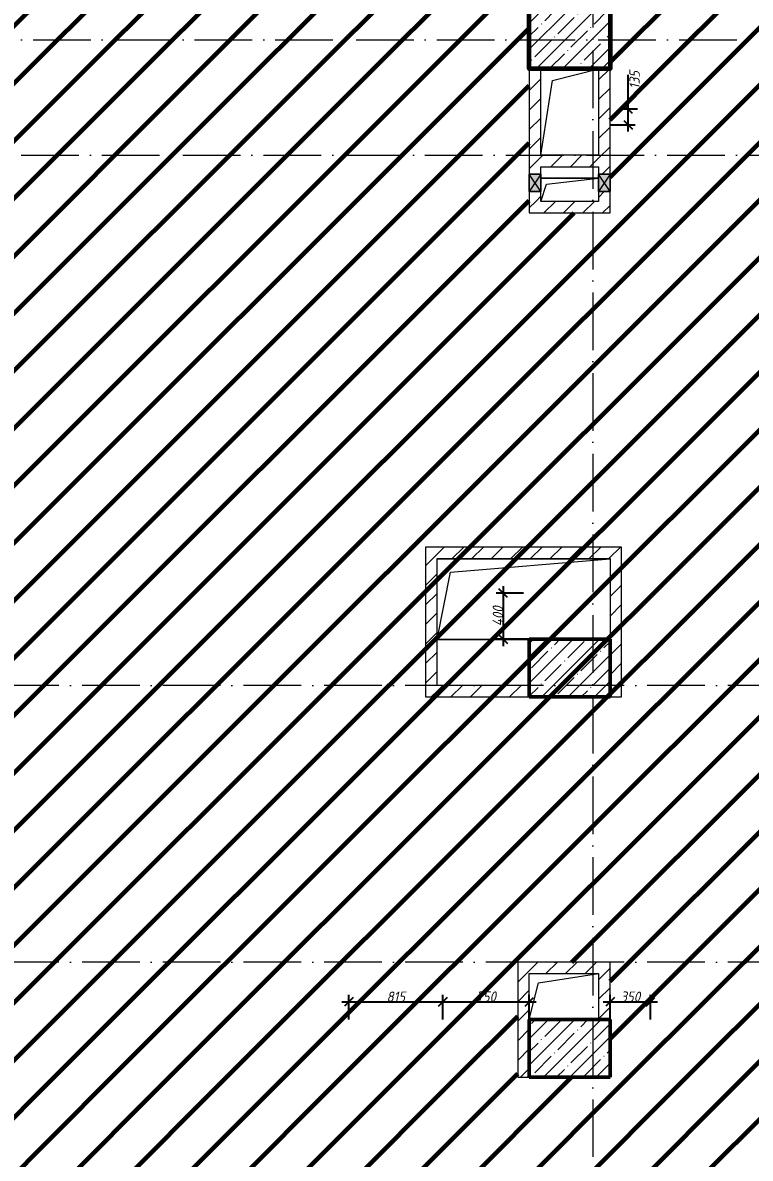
# Model space of a CAD drawing. Header units: millimetres. Extents: x -606178 to 312196, y -19338 to 632709.
# Drawn here: x -56557 to -50249, y 517672 to 527525 of the extents above; entities that cross this region are included whole.
import ezdxf

# ---------------------------------------------------------------- set-up
doc = ezdxf.new("R2010")
doc.units = ezdxf.units.MM
doc.linetypes.add('50_200_ШТРИХ_1Т_ш5_п1_п1_', pattern=[700, 500, -100, 0, -100])
for name, color, linetype, lineweight in [('6.4.1) Окр пт с инж. ПТ2.16', 3, 'Continuous', 60), ('6.4.3) Окр пт с инж. ПТ2.3', 150, 'Continuous', 60), ('A-____-____-DIMS', 7, 'Continuous', 9), ('A-DETL-GENF-OTLN', 7, 'Continuous', 9), ('A-FLOR-____-OTLN', 7, 'Continuous', 9), ('A-GENM-____-OTLN', 7, 'Continuous', 9), ('A-GLAZ-____-OTLN', 7, 'Continuous', 9), ('A-WALL-____-PATT-1', 7, 'Continuous', 9), ('A-WALL-FNSH-MCUT-1', 7, 'Continuous', 9), ('S-COLS-____-MCUT', 7, 'Continuous', 50), ('S-COLS-____-OTLN', 7, 'Continuous', 9), ('S-GRID-____-OTLN-1', 7, '50_200_ШТРИХ_1Т_ш5_п1_п1_', 9)]:
    doc.layers.add(name, color=color, linetype=linetype, lineweight=lineweight)
doc.styles.add('ISOCPEUR_I_7', font='isocpeui.ttf', dxfattribs={"width": 0.9, "height": 90})
doc.dimstyles.new('ISO-1_8_0_9К_СРЕДНИЙ_Кладочные_1', dxfattribs={"dimscale": 304.8, "dimtxt": 89.638306, "dimasz": 0.246063, "dimexe": 0.19685, "dimexo": 0, "dimgap": 0, "dimtad": 1, "dimdec": 3, "dimrnd": 0.001, "dimdsep": 46, "dimtxsty": 'ISOCPEUR_I_7', "dimblk1": 'OBLIQUE', "dimblk2": 'OBLIQUE', "dimsah": 1, "dimcen": 0.09, "dimdle": 0.19685, "dimazin": 0, "dimtfac": 1, "dimtdec": 4, "dimtix": 1, "dimtmove": 0, "dimatfit": 3, "dimfxl": 1, "dimtvp": 1, "dimtolj": 1, "dimtzin": 0, "dimarcsym": 2})
doc.dimstyles.new('ISO-1_8_0_9К_СРЕДНИЙ_Кладочные_2', dxfattribs={"dimscale": 304.8, "dimtxt": 89.638306, "dimasz": 0.246063, "dimexe": 0.19685, "dimexo": 0, "dimgap": 0, "dimtad": 1, "dimdec": 3, "dimrnd": 0.001, "dimdsep": 46, "dimtxsty": 'ISOCPEUR_I_7', "dimblk1": 'OBLIQUE', "dimblk2": 'OBLIQUE', "dimsah": 1, "dimcen": 0.09, "dimdle": 0.19685, "dimazin": 0, "dimtfac": 1, "dimtdec": 4, "dimtix": 1, "dimtmove": 1, "dimatfit": 3, "dimfxl": 1, "dimtvp": 1, "dimtolj": 1, "dimtzin": 0, "dimarcsym": 2})
pattern_1 = [(45, (-140714.89, 451794.26), (-84.85281, 84.85281), [])]

# ---------------------------------------------------------------- blocks, each defined once
blk = doc.blocks.new('BSC_Колонна _Прямоугольная - 500х700-V130-АР1_План отверстий 3 этажа в осях 1-64_Ю-ЯЯ')
at = {"layer": 'S-COLS-____-OTLN'}
h = blk.add_hatch(dxfattribs=at)
h.set_pattern_fill('FP_135', color=256, style=0, pattern_type=2)
h.set_pattern_definition([(315, (-66831.04, 88900), (114.04925, 114.04925), []), (315, (-66831.04, 88785.95), (114.04925, 114.04925), [201.613, -40.323, 3.353, -36.97])])
h.paths.add_polyline_path([(-250, -350), (250, -350), (250, 350), (-250, 350)], flags=0)
at = {"layer": 'S-COLS-____-MCUT'}
for p, q in [((250, 350), (-250, 350)), ((-250, 350), (-250, -350)), ((250, -350), (250, 350)), ((-250, -350), (250, -350))]:
    blk.add_line(p, q, dxfattribs=at)
blk = doc.blocks.new('BSC_Колонна _Прямоугольная - 500х700-V133-АР1_План отверстий 3 этажа в осях 1-64_Ю-ЯЯ')
at = {"layer": 'S-COLS-____-OTLN'}
h = blk.add_hatch(dxfattribs=at)
h.set_pattern_fill('FP_138', color=256, style=0, pattern_type=2)
h.set_pattern_definition([(315, (-70131.04, 88900), (114.04925, 114.04925), []), (315, (-70131.04, 88785.95), (114.04925, 114.04925), [201.613, -40.323, 3.353, -36.97])])
h.paths.add_polyline_path([(-250, -350), (250, -350), (250, 350), (-250, 350)], flags=0)
at = {"layer": 'S-COLS-____-MCUT'}
for p, q in [((250, 350), (-250, 350)), ((-250, 350), (-250, -350)), ((250, -350), (250, 350)), ((-250, -350), (250, -350))]:
    blk.add_line(p, q, dxfattribs=at)
blk = doc.blocks.new('BSC_Колонна _Прямоугольная - 500х700-V136-АР1_План отверстий 3 этажа в осях 1-64_Ю-ЯЯ')
at = {"layer": 'S-COLS-____-OTLN'}
h = blk.add_hatch(dxfattribs=at)
h.set_pattern_fill('FP_141', color=256, style=0, pattern_type=2)
h.set_pattern_definition([(315, (-75581.04, 88900), (114.04925, 114.04925), []), (315, (-75581.04, 88785.95), (114.04925, 114.04925), [201.613, -40.323, 3.353, -36.97])])
h.paths.add_polyline_path([(-250, -350), (250, -350), (250, 350), (-250, 350)], flags=0)
at = {"layer": 'S-COLS-____-MCUT'}
for p, q in [((250, 350), (-250, 350)), ((-250, 350), (-250, -350)), ((250, -350), (250, 350)), ((-250, -350), (250, -350))]:
    blk.add_line(p, q, dxfattribs=at)
blk = doc.blocks.new('AR_Отверстие прямоугольное _в плите_ - AR_Отверстие прямоугольное _в плите_-30552529-АР1_План отверстий 3 этажа в осях 1-64_Ю-ЯЯ')
at = {"layer": 'A-GENM-____-OTLN'}
for p, q in [((-150, 275), (250, 375)), ((-250, -375), (-150, 275))]:
    blk.add_line(p, q, dxfattribs=at)
blk = doc.blocks.new('AR_Отверстие прямоугольное _в плите_ - AR_Отверстие прямоугольное _в плите_-30552531-АР1_План отверстий 3 этажа в осях 1-64_Ю-ЯЯ')
at = {"layer": 'A-GENM-____-OTLN'}
for p, q in [((-220, 120), (300, 200)), ((-300, -200), (-220, 120))]:
    blk.add_line(p, q, dxfattribs=at)
blk = doc.blocks.new('AR_Отверстие прямоугольное _в плите_ - AR_Отверстие прямоугольное _в плите_-V192-АР1_План отверстий 3 этажа в осях 1-64_Ю-ЯЯ')
at = {"layer": 'A-GENM-____-OTLN'}
for p, q in [((250, 100), (-250, 100)), ((-200, 50), (250, 100)), ((-250, -100), (-200, 50))]:
    blk.add_line(p, q, dxfattribs=at)
blk = doc.blocks.new('AR_Отверстие прямоугольное _в плите_ - AR_Отверстие прямоугольное _в плите_-30552737-АР1_План отверстий 3 этажа в осях 1-64_Ю-ЯЯ')
at = {"layer": 'A-GENM-____-OTLN'}
for p, q in [((750, 350), (-750, 350)), ((-633.3, 233.3), (750, 350)), ((-750, -350), (-633.3, 233.3)), ((-750, -350), (50, -350))]:
    blk.add_line(p, q, dxfattribs=at)
blk = doc.blocks.new('AR_Отверстие прямоугольное _в стене__БезПР - AR_Отверстие прямоугольное _в стене__БезПР-36428168-АР1_План отверстий 3 этажа в осях 1-64_Ю-ЯЯ')
at = {"layer": 'A-GLAZ-____-OTLN'}
blk.add_hatch(color=256, dxfattribs=at).paths.add_polyline_path([(75, -50), (75, 50), (-75, 50), (-75, -50)], flags=0)
at = {"layer": 'A-DETL-GENF-OTLN'}
for p, q in [((-75, -50), (-75, 50)), ((-75, 50), (75, 50)), ((75, 50), (-75, -50)), ((-75, 50), (75, -50)), ((75, 50), (-75, 50)), ((-75, 50), (-75, -50)), ((75, 50), (75, -50)), ((75, -50), (75, 50)), ((75, -50), (-75, -50)), ((-75, -50), (75, -50))]:
    blk.add_line(p, q, dxfattribs=at)
blk = doc.blocks.new('_Oblique')
at = {"color": 0, "linetype": 'ByBlock', "lineweight": -2}
blk.add_line((-0.5, -0.5), (0.5, 0.5), dxfattribs=at)
blk = doc.blocks.new('*D5437')
at = {"layer": 'A-____-____-DIMS', "color": 0, "lineweight": -2, "transparency": 16777216}
for p, q in [((-51308.2, 526775.3), (-51308.2, 527074.1)), ((-51227.8, 526775.3), (-51368.2, 526775.3)), ((-51308.2, 526580.3), (-51308.2, 526775.3)), ((-51464.9, 526640.3), (-51248.2, 526640.3))]:
    blk.add_line(p, q, dxfattribs=at)
at = {"layer": 'Defpoints', "color": 0, "transparency": 16777216}
for p in [(-51308.2, 526775.3), (-51227.8, 526775.3), (-51464.9, 526640.3)]:
    blk.add_point(p, dxfattribs=at)
at = {"layer": 'A-____-____-DIMS', "color": 0, "lineweight": -2, "transparency": 16777216, "xscale": 75, "yscale": 75, "zscale": 75}
for p, rotation in [((-51308.2, 526775.3), 90), ((-51308.2, 526640.3), 270)]:
    blk.add_blockref('_Oblique', p, dxfattribs=dict(at, rotation=rotation))
at = {"layer": 'A-____-____-DIMS', "color": 0, "transparency": 16777216, "insert": (-51296.9, 526950), "char_height": 90, "width": 368.207, "attachment_point": 1, "rotation": 90, "line_spacing_factor": 1.149209, "style": 'ISOCPEUR_I_7'}
blk.add_mtext('\\A1;135', dxfattribs=at)
blk = doc.blocks.new('*D5438')
at = {"layer": 'A-____-____-DIMS', "color": 0, "lineweight": -2, "transparency": 16777216}
for p, q in [((-52392.5, 522635.3), (-52392.5, 522115.3)), ((-52214.9, 522575.3), (-52452.5, 522575.3)), ((-52164.9, 522175.3), (-52452.5, 522175.3))]:
    blk.add_line(p, q, dxfattribs=at)
at = {"layer": 'Defpoints', "color": 0, "transparency": 16777216}
for p in [(-52214.9, 522575.3), (-52392.5, 522175.3), (-52164.9, 522175.3)]:
    blk.add_point(p, dxfattribs=at)
at = {"layer": 'A-____-____-DIMS', "color": 0, "lineweight": -2, "transparency": 16777216, "xscale": 75, "yscale": 75, "zscale": 75}
for p, rotation in [((-52392.5, 522575.3), 90), ((-52392.5, 522175.3), 270)]:
    blk.add_blockref('_Oblique', p, dxfattribs=dict(at, rotation=rotation))
at = {"layer": 'A-____-____-DIMS', "color": 0, "transparency": 16777216, "insert": (-52437.5, 522375.3), "char_height": 90, "width": 426.127, "attachment_point": 5, "rotation": 90, "style": 'ISOCPEUR_I_7'}
blk.add_mtext('\\A1;400', dxfattribs=at)
blk = doc.blocks.new('*D5382')
at = {"layer": 'A-____-____-DIMS', "color": 0, "lineweight": -2, "transparency": 16777216}
for p, q in [((-53729.9, 518875.3), (-53729.9, 519089.4)), ((-52914.9, 518875.3), (-52914.9, 519089.4)), ((-53789.9, 519029.4), (-52854.9, 519029.4))]:
    blk.add_line(p, q, dxfattribs=at)
at = {"layer": 'Defpoints', "color": 0, "transparency": 16777216}
for p in [(-52914.9, 519029.4), (-53729.9, 518875.3), (-52914.9, 518875.3)]:
    blk.add_point(p, dxfattribs=at)
at = {"layer": 'A-____-____-DIMS', "color": 0, "lineweight": -2, "transparency": 16777216, "xscale": 75, "yscale": 75, "zscale": 75, "rotation": 180}
blk.add_blockref('_Oblique', (-53729.9, 519029.4), dxfattribs=at)
at = {"layer": 'A-____-____-DIMS', "color": 0, "lineweight": -2, "transparency": 16777216, "xscale": 75, "yscale": 75, "zscale": 75}
blk.add_blockref('_Oblique', (-52914.9, 519029.4), dxfattribs=at)
at = {"layer": 'A-____-____-DIMS', "color": 0, "transparency": 16777216, "insert": (-53322.4, 519074.4), "char_height": 90, "width": 368.207, "attachment_point": 5, "style": 'ISOCPEUR_I_7'}
blk.add_mtext('\\A1;815', dxfattribs=at)
blk = doc.blocks.new('*D5383')
at = {"layer": 'A-____-____-DIMS', "color": 0, "lineweight": -2, "transparency": 16777216}
for p, q in [((-52914.9, 518875.3), (-52914.9, 519089.4)), ((-52164.9, 518875.3), (-52164.9, 519089.4)), ((-52974.9, 519029.4), (-52104.9, 519029.4))]:
    blk.add_line(p, q, dxfattribs=at)
at = {"layer": 'Defpoints', "color": 0, "transparency": 16777216}
for p in [(-52164.9, 519029.4), (-52914.9, 518875.3), (-52164.9, 518875.3)]:
    blk.add_point(p, dxfattribs=at)
at = {"layer": 'A-____-____-DIMS', "color": 0, "lineweight": -2, "transparency": 16777216, "xscale": 75, "yscale": 75, "zscale": 75, "rotation": 180}
blk.add_blockref('_Oblique', (-52914.9, 519029.4), dxfattribs=at)
at = {"layer": 'A-____-____-DIMS', "color": 0, "lineweight": -2, "transparency": 16777216, "xscale": 75, "yscale": 75, "zscale": 75}
blk.add_blockref('_Oblique', (-52164.9, 519029.4), dxfattribs=at)
at = {"layer": 'A-____-____-DIMS', "color": 0, "transparency": 16777216, "insert": (-52539.9, 519075), "char_height": 90, "width": 409.578, "attachment_point": 5, "style": 'ISOCPEUR_I_7'}
blk.add_mtext('\\A1;750', dxfattribs=at)
blk = doc.blocks.new('*D5384')
at = {"layer": 'A-____-____-DIMS', "color": 0, "lineweight": -2, "transparency": 16777216}
for p, q in [((-51464.9, 518875.3), (-51464.9, 519089.4)), ((-51114.9, 518875.3), (-51114.9, 519089.4)), ((-51524.9, 519029.4), (-51054.9, 519029.4))]:
    blk.add_line(p, q, dxfattribs=at)
at = {"layer": 'Defpoints', "color": 0, "transparency": 16777216}
for p in [(-51114.9, 519029.4), (-51464.9, 518875.3), (-51114.9, 518875.3)]:
    blk.add_point(p, dxfattribs=at)
at = {"layer": 'A-____-____-DIMS', "color": 0, "lineweight": -2, "transparency": 16777216, "xscale": 75, "yscale": 75, "zscale": 75, "rotation": 180}
blk.add_blockref('_Oblique', (-51464.9, 519029.4), dxfattribs=at)
at = {"layer": 'A-____-____-DIMS', "color": 0, "lineweight": -2, "transparency": 16777216, "xscale": 75, "yscale": 75, "zscale": 75}
blk.add_blockref('_Oblique', (-51114.9, 519029.4), dxfattribs=at)
at = {"layer": 'A-____-____-DIMS', "color": 0, "transparency": 16777216, "insert": (-51289.9, 519074.4), "char_height": 90, "width": 409.578, "attachment_point": 5, "style": 'ISOCPEUR_I_7'}
blk.add_mtext('\\A1;350', dxfattribs=at)

msp = doc.modelspace()

# ---------------------------------------------------------------- hatches: boundary and pattern name
at = {"layer": '6.4.3) Окр пт с инж. ПТ2.3'}
h = msp.add_hatch(dxfattribs=at)
h.set_pattern_fill('ANSI31', color=256, scale=111)
h.paths.add_polyline_path([(-48464.891, 537125.3011), (-57314.891, 537125.3011), (-57314.891, 534225.3011), (-56714.891, 534225.3011), (-56714.891, 530175.3011), (-57214.891, 530175.3011), (-57214.891, 527475.3011), (-56714.891, 527475.3011), (-56714.891, 527125.3011), (-52164.891, 527125.3011), (-52164.891, 527625.3011), (-51464.891, 527625.3011), (-51464.891, 527125.3011), (-46764.891, 527125.3011), (-46764.891, 530875.3011), (-47464.891, 530875.3011), (-47464.891, 531375.3011), (-46764.891, 531375.3011), (-46764.891, 532625.3011), (-48464.891, 532625.3011)])
h.paths.add_polyline_path([(-52164.891, 534425.3011), (-51464.891, 534425.3011), (-51464.891, 533475.3011), (-52164.891, 533475.3011)], flags=16)
h.paths.add_polyline_path([(-52164.891, 530325.3006), (-51464.891, 530325.3006), (-51464.891, 529475.3006), (-52164.891, 529475.3006)], flags=16)
h = msp.add_hatch(dxfattribs=at)
h.set_pattern_fill('ANSI31', color=256, scale=111)
h.paths.add_polyline_path([(-52164.891, 526210.3011), (-52164.891, 527125.3011), (-56714.891, 527125.3011), (-56714.891, 526775.3011), (-57914.891, 526775.3011), (-57914.891, 527125.3011), (-63014.891, 527125.3011), (-63014.891, 524225.3011), (-61764.891, 524225.3011), (-61764.891, 522825.3011), (-62264.891, 522825.3011), (-62264.891, 519775.3011), (-61764.891, 519775.3011), (-61764.891, 518375.3011), (-57914.891, 518375.3011), (-57914.891, 518875.3011), (-57214.891, 518875.3011), (-57214.891, 518375.3011), (-52264.891, 518375.3011), (-52264.891, 519375.3011), (-51464.891, 519375.3011), (-51464.891, 518875.3011), (-51464.891, 518375.3011), (-47464.891, 518375.3011), (-47464.891, 525525.3011), (-46764.891, 525525.3011), (-46764.891, 527125.3011), (-51464.891, 527125.3011), (-51464.891, 526210.3011), (-51464.891, 526060.3011), (-51464.891, 525875.3011), (-52164.891, 525875.3011), (-52164.891, 526060.3011)])
h.paths.add_polyline_path([(-58814.891, 522975.3011), (-57114.891, 522975.3011), (-57114.891, 521675.3011), (-57214.891, 521675.3011), (-57914.891, 521675.3011), (-58814.891, 521675.3011)], flags=16)
h.paths.add_polyline_path([(-58714.891, 522875.3011), (-57214.891, 522875.3011), (-57214.891, 522175.3011), (-57914.891, 522175.3011), (-57914.891, 521775.3011), (-58714.891, 521775.3011)], flags=0)
h.paths.add_polyline_path([(-58614.891, 522825.3011), (-57214.891, 522825.3011), (-58506.5576, 522716.9678), (-58614.891, 522175.3011)], flags=0)
h = msp.add_hatch(dxfattribs=at)
h.set_pattern_fill('ANSI31', color=256, scale=111)
h.paths.add_polyline_path([(-55044.891, 514975.3011), (-57214.891, 514975.3011), (-57214.891, 514675.3011), (-57914.891, 514675.3011), (-57914.891, 514975.3011), (-62514.891, 514975.3011), (-62514.891, 514675.3011), (-63214.891, 514675.3011), (-63214.891, 514975.3011), (-65704.891, 514975.3011), (-65704.891, 507175.3011), (-63214.891, 507175.3011), (-63214.891, 507475.3011), (-62714.891, 507475.3011), (-62714.891, 507175.3011), (-60264.891, 507175.3011), (-60264.891, 508400.3011), (-60264.891, 509700.3011), (-60264.891, 509975.3011), (-59364.891, 509975.3011), (-57214.891, 509975.3011), (-57214.891, 509725.3011), (-57214.891, 507475.3011), (-57214.891, 507175.3011), (-57089.891, 507175.3011), (-57089.891, 507181.3011), (-57014.891, 507181.3011), (-55044.891, 507180.6179)], flags=17)
h.paths.add_polyline_path([(-62514.891, 512625.3011), (-62514.891, 511675.3011), (-62514.891, 511175.3011), (-63214.891, 511175.3011), (-63214.891, 511675.3011), (-63214.891, 511875.3011), (-63214.891, 512275.3011), (-63214.891, 512625.3011)], flags=16)
h.paths.add_polyline_path([(-62614.891, 512525.3011), (-62614.891, 511675.3011), (-63114.891, 511675.3011), (-63114.891, 511875.3011), (-63214.891, 511875.3011), (-63214.891, 512275.3011), (-63114.891, 512275.3011), (-63114.891, 512525.3011)], flags=0)
h.paths.add_polyline_path([(-62664.891, 512523.9594), (-62664.891, 511873.9594), (-62964.891, 511873.9594), (-62964.891, 512523.9594)], flags=0)
h.paths.add_polyline_path([(-57914.891, 511675.3011), (-57214.891, 511675.3011), (-57214.891, 511175.3011), (-57914.891, 511175.3011)], flags=16)
h.paths.add_polyline_path([(-63114.891, 512275.3011), (-63114.891, 511875.3011), (-63214.891, 511875.3011), (-63214.891, 512275.3011)], flags=0)
h.paths.add_polyline_path([(-63114.891, 512275.3011), (-63114.891, 511875.3011), (-63164.891, 512075.3011)], flags=0)
h.paths.add_polyline_path([(-47464.891, 518375.3011), (-63014.891, 518375.3011), (-65704.891, 518375.3011), (-65704.891, 515175.3011), (-64464.891, 515175.3011), (-64464.891, 515975.3011), (-54944.891, 515975.3011), (-54944.891, 515175.3011), (-54944.891, 514975.3011), (-54944.891, 507175.3011), (-46764.891, 507175.3011), (-46764.891, 515925.3011), (-47464.891, 515925.3011)])
h.paths.add_polyline_path([(-52164.891, 515175.3011), (-51464.891, 515175.3011), (-51464.891, 514675.3011), (-52164.891, 514675.3011)], flags=16)
h.paths.add_polyline_path([(-52164.891, 511675.3011), (-51464.891, 511675.3011), (-51464.891, 511175.3011), (-52164.891, 511175.3011)], flags=16)
at = {"layer": 'A-WALL-____-PATT-1'}
h = msp.add_hatch(dxfattribs=at)
h.set_pattern_fill('FP_7', color=256, style=0, pattern_type=2)
h.set_pattern_definition(pattern_1)
h.paths.add_polyline_path([(-52164.891, 525975.3011), (-52064.891, 525975.3011), (-52064.891, 526060.3011), (-52164.891, 526060.3011)], flags=0)
h.paths.add_polyline_path([(-52106.141, 526210.3011), (-52064.891, 526210.3011), (-52064.891, 527125.3011), (-52164.891, 527125.3011), (-52164.891, 526210.3011)], flags=0)
h = msp.add_hatch(dxfattribs=at)
h.set_pattern_fill('FP_7', color=256, style=0, pattern_type=2)
h.set_pattern_definition(pattern_1)
h.paths.add_polyline_path([(-51564.891, 525975.3011), (-51464.891, 525975.3011), (-51464.891, 526060.3011), (-51564.891, 526060.3011)], flags=0)
h.paths.add_polyline_path([(-51564.891, 526210.3011), (-51464.891, 526210.3011), (-51464.891, 527125.3011), (-51564.891, 527125.3011), (-51564.891, 526275.3011)], flags=0)
h = msp.add_hatch(dxfattribs=at)
h.set_pattern_fill('FP_7', color=256, style=0, pattern_type=2)
h.set_pattern_definition(pattern_1)
h.paths.add_polyline_path([(-51564.891, 526275.3011), (-51564.891, 526375.3011), (-52064.891, 526375.3011), (-52064.891, 526275.3011)], flags=0)
h = msp.add_hatch(dxfattribs=at)
h.set_pattern_fill('FP_7', color=256, style=0, pattern_type=2)
h.set_pattern_definition(pattern_1)
h.paths.add_polyline_path([(-51464.891, 525875.3011), (-51464.891, 525975.3011), (-52164.891, 525975.3011), (-52164.891, 525875.3011)], flags=0)
h = msp.add_hatch(dxfattribs=at)
h.set_pattern_fill('FP_7', color=256, style=0, pattern_type=2)
h.set_pattern_definition(pattern_1)
h.paths.add_polyline_path([(-53064.891, 521675.3011), (-52964.891, 521675.3011), (-52964.891, 522975.3011), (-53064.891, 522975.3011)], flags=0)
h = msp.add_hatch(dxfattribs=at)
h.set_pattern_fill('FP_7', color=256, style=0, pattern_type=2)
h.set_pattern_definition(pattern_1)
h.paths.add_polyline_path([(-51464.891, 522875.3011), (-51364.891, 522875.3011), (-51364.891, 522975.3011), (-52964.891, 522975.3011), (-52964.891, 522875.3011), (-52355.7025, 522875.3011)], flags=0)
h = msp.add_hatch(dxfattribs=at)
h.set_pattern_fill('FP_7', color=256, style=0, pattern_type=2)
h.set_pattern_definition(pattern_1)
h.paths.add_polyline_path([(-51364.891, 521675.3011), (-51364.891, 522875.3011), (-51464.891, 522875.3011), (-51464.891, 521675.3011)], flags=0)
h = msp.add_hatch(dxfattribs=at)
h.set_pattern_fill('FP_7', color=256, style=0, pattern_type=2)
h.set_pattern_definition(pattern_1)
h.paths.add_polyline_path([(-52164.891, 521675.3011), (-52164.891, 521775.3011), (-52964.891, 521775.3011), (-52964.891, 521675.3011), (-52355.7025, 521675.3011)], flags=0)
h = msp.add_hatch(dxfattribs=at)
h.set_pattern_fill('FP_7', color=256, style=0, pattern_type=2)
h.set_pattern_definition(pattern_1)
h.paths.add_polyline_path([(-51564.891, 519275.3011), (-51464.891, 519275.3011), (-51464.891, 519375.3011), (-52264.891, 519375.3011), (-52264.891, 519275.3011), (-52164.891, 519275.3011)], flags=0)
h = msp.add_hatch(dxfattribs=at)
h.set_pattern_fill('FP_7', color=256, style=0, pattern_type=2)
h.set_pattern_definition(pattern_1)
h.paths.add_polyline_path([(-52164.891, 518375.3011), (-52164.891, 519275.3011), (-52264.891, 519275.3011), (-52264.891, 518375.3011)], flags=0)
h = msp.add_hatch(dxfattribs=at)
h.set_pattern_fill('FP_7', color=256, style=0, pattern_type=2)
h.set_pattern_definition(pattern_1)
h.paths.add_polyline_path([(-51464.891, 518875.3011), (-51464.891, 519275.3011), (-51564.891, 519275.3011), (-51564.891, 518875.3011)], flags=0)

# ---------------------------------------------------------------- linework, layer by layer
at = {"layer": '6.4.1) Окр пт с инж. ПТ2.16'}
msp.add_lwpolyline([(-52164.891, 527625.3011), (-51464.891, 527625.3011), (-51464.891, 527125.3011), (-52164.891, 527125.3011)], close=True, dxfattribs=at)
at = {"layer": 'A-FLOR-____-OTLN'}
for p, q in [((-52064.891, 526175.3011), (-51564.891, 526175.3011)), ((-52964.891, 522874.9536), (-51464.891, 522874.9536)), ((-52164.891, 522174.9536), (-52964.891, 522174.9536))]:
    msp.add_line(p, q, dxfattribs=at)
at = {"layer": 'A-WALL-FNSH-MCUT-1'}
for p, q in [((-52164.891, 527125.3011), (-52164.891, 526210.3011)), ((-52064.891, 526375.3011), (-52064.891, 527125.3011)), ((-51564.891, 527125.3011), (-51564.891, 526375.3011)), ((-51464.891, 526210.3011), (-51464.891, 527125.3011)), ((-51564.891, 526375.3011), (-52064.891, 526375.3011)), ((-52064.891, 526210.3011), (-52064.891, 526275.3011)), ((-52064.891, 526275.3011), (-51564.891, 526275.3011)), ((-51564.891, 526275.3011), (-51564.891, 526210.3011)), ((-52164.891, 526060.3011), (-52164.891, 525875.3011)), ((-52064.891, 525975.3011), (-52064.891, 526060.3011)), ((-51564.891, 526060.3011), (-51564.891, 525975.3011)), ((-51464.891, 525875.3011), (-51464.891, 526060.3011)), ((-51564.891, 525975.3011), (-52064.891, 525975.3011)), ((-52164.891, 525875.3011), (-51464.891, 525875.3011)), ((-53064.891, 522975.3011), (-53064.891, 521675.3011)), ((-51364.891, 522975.3011), (-53064.891, 522975.3011)), ((-51364.891, 521675.3011), (-51364.891, 522975.3011)), ((-52964.891, 521775.3011), (-52964.891, 522875.3011)), ((-52964.891, 522875.3011), (-51464.891, 522875.3011)), ((-51464.891, 522875.3011), (-51464.891, 522175.3011)), ((-52164.891, 521775.3011), (-52964.891, 521775.3011)), ((-53064.891, 521675.3011), (-52164.891, 521675.3011)), ((-51464.891, 521675.3011), (-51364.891, 521675.3011)), ((-51464.891, 519375.3011), (-52264.891, 519375.3011)), ((-52264.891, 519375.3011), (-52264.891, 518375.3011)), ((-51464.891, 518875.3011), (-51464.891, 519375.3011)), ((-52164.891, 519275.3011), (-51564.891, 519275.3011)), ((-52164.891, 518875.3011), (-52164.891, 519275.3011)), ((-51564.891, 519275.3011), (-51564.891, 518875.3011)), ((-52264.891, 518375.3011), (-52164.891, 518375.3011))]:
    msp.add_line(p, q, dxfattribs=at)
at = {"layer": 'S-GRID-____-OTLN-1'}
for p, q in [((-51614.891, 542687.1106), (-51614.891, 491375.8881)), ((-91472.8733, 527375.3011), (-36640.4843, 527375.3011)), ((-106277.445, 526375.3011), (-36640.4843, 526375.3011)), ((-36640.4843, 521775.3011), (-91472.8733, 521775.3011)), ((-36640.4843, 519375.3011), (-145383.6612, 519375.3011))]:
    msp.add_line(p, q, dxfattribs=at)

# ---------------------------------------------------------------- block references
at = {"layer": 'A-GENM-____-OTLN'}
for name, p in [('AR_Отверстие прямоугольное _в плите_ - AR_Отверстие прямоугольное _в плите_-30552529-АР1_План отверстий 3 этажа в осях 1-64_Ю-ЯЯ', (-51814.891, 526750.3011)), ('AR_Отверстие прямоугольное _в плите_ - AR_Отверстие прямоугольное _в плите_-V192-АР1_План отверстий 3 этажа в осях 1-64_Ю-ЯЯ', (-51814.891, 526075.3011)), ('AR_Отверстие прямоугольное _в плите_ - AR_Отверстие прямоугольное _в плите_-30552737-АР1_План отверстий 3 этажа в осях 1-64_Ю-ЯЯ', (-52214.891, 522524.9536)), ('AR_Отверстие прямоугольное _в плите_ - AR_Отверстие прямоугольное _в плите_-30552531-АР1_План отверстий 3 этажа в осях 1-64_Ю-ЯЯ', (-51864.891, 519075.3011))]:
    msp.add_blockref(name, p, dxfattribs=at)
at = {"layer": 'A-GLAZ-____-OTLN', "rotation": 270}
for p in [(-52114.891, 526135.3011), (-51514.891, 526135.3011)]:
    msp.add_blockref('AR_Отверстие прямоугольное _в стене__БезПР - AR_Отверстие прямоугольное _в стене__БезПР-36428168-АР1_План отверстий 3 этажа в осях 1-64_Ю-ЯЯ', p, dxfattribs=at)
at = {"layer": 'S-COLS-____-OTLN', "rotation": 89.9999999999999}
for name, p in [('BSC_Колонна _Прямоугольная - 500х700-V136-АР1_План отверстий 3 этажа в осях 1-64_Ю-ЯЯ', (-51814.891, 527375.3011)), ('BSC_Колонна _Прямоугольная - 500х700-V133-АР1_План отверстий 3 этажа в осях 1-64_Ю-ЯЯ', (-51814.891, 521925.3011)), ('BSC_Колонна _Прямоугольная - 500х700-V130-АР1_План отверстий 3 этажа в осях 1-64_Ю-ЯЯ', (-51814.891, 518625.3011))]:
    msp.add_blockref(name, p, dxfattribs=at)

# ---------------------------------------------------------------- dimensions: what is measured, and where the dimension line sits
at = {"layer": 'A-____-____-DIMS'}
dim = msp.add_linear_dim(base=(-51308.1702, 526775.3011), p1=(-51464.891, 526640.3011), p2=(-51227.7697, 526775.3011), angle=90, dimstyle='ISO-1_8_0_9К_СРЕДНИЙ_Кладочные_1', override={"dimpost": '<>', "dimfxl": 272.858031}, dxfattribs=at)
dim.commit()
dim.dimension.update_dxf_attribs({"geometry": '*D5437', "text_midpoint": (-51236.8657, 527074.1295), "dimtype": 160, "text_rotation": 90})
dim = msp.add_linear_dim(base=(-52392.4776, 522175.3011), p1=(-52214.891, 522575.3011), p2=(-52164.891, 522175.3011), angle=90, dimstyle='ISO-1_8_0_9К_СРЕДНИЙ_Кладочные_2', override={"dimpost": '<>', "dimfxl": 403.112887}, dxfattribs=at)
dim.commit()
dim.dimension.update_dxf_attribs({"geometry": '*D5438', "text_midpoint": (-52437.4776, 522375.3011)})
for base, p1, p2, override, picture, middle in [((-52914.891, 519029.4216), (-53729.891, 518875.3011), (-52914.891, 518875.3011), {"dimpost": '<>', "dimfxl": 815}, '*D5382', (-53322.391, 519074.4216)), ((-52164.891, 519029.4216), (-52914.891, 518875.3011), (-52164.891, 518875.3011), {"dimpost": '<>', "dimfxl": 750}, '*D5383', (-52539.891, 519075.0012)), ((-51114.891, 519029.4216), (-51464.891, 518875.3011), (-51114.891, 518875.3011), {"dimpost": '<>', "dimfxl": 350}, '*D5384', (-51289.891, 519074.4216))]:
    dim = msp.add_linear_dim(base=base, p1=p1, p2=p2, dimstyle='ISO-1_8_0_9К_СРЕДНИЙ_Кладочные_2', override=override, dxfattribs=at)
    dim.commit()
    dim.dimension.update_dxf_attribs({"geometry": picture, "text_midpoint": middle})

doc.saveas('drawing.dxf')
